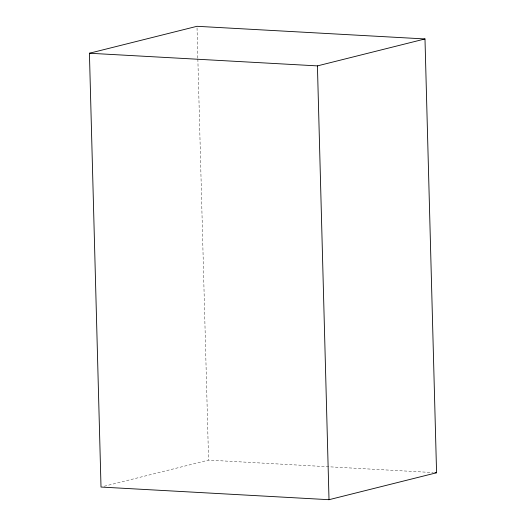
<?xml version="1.0" encoding="UTF-8"?>
<svg xmlns="http://www.w3.org/2000/svg" width="526" height="526" viewBox="0 0 526 526"><rect width="100%" height="100%" fill="white"/><g stroke="black" fill="none" stroke-linecap="round" stroke-linejoin="round"><path stroke-width="0.39" stroke-dasharray="2.63 1.97" d="M104.201 486.248L208.572 460.112L433.292 472.578M197.033 27.937L197.842 58.281M197.861 59.103L208.572 460.112"/><path stroke-width="0.79" d="M89.427 53.238L196.987 26.3L424.988 38.95L436.573 472.762L329.013 499.7L101.012 487.05L89.427 53.238L317.428 65.888L424.988 38.95M434.936 472.67L436.573 472.762M317.428 65.888L329.013 499.7"/></g></svg>
